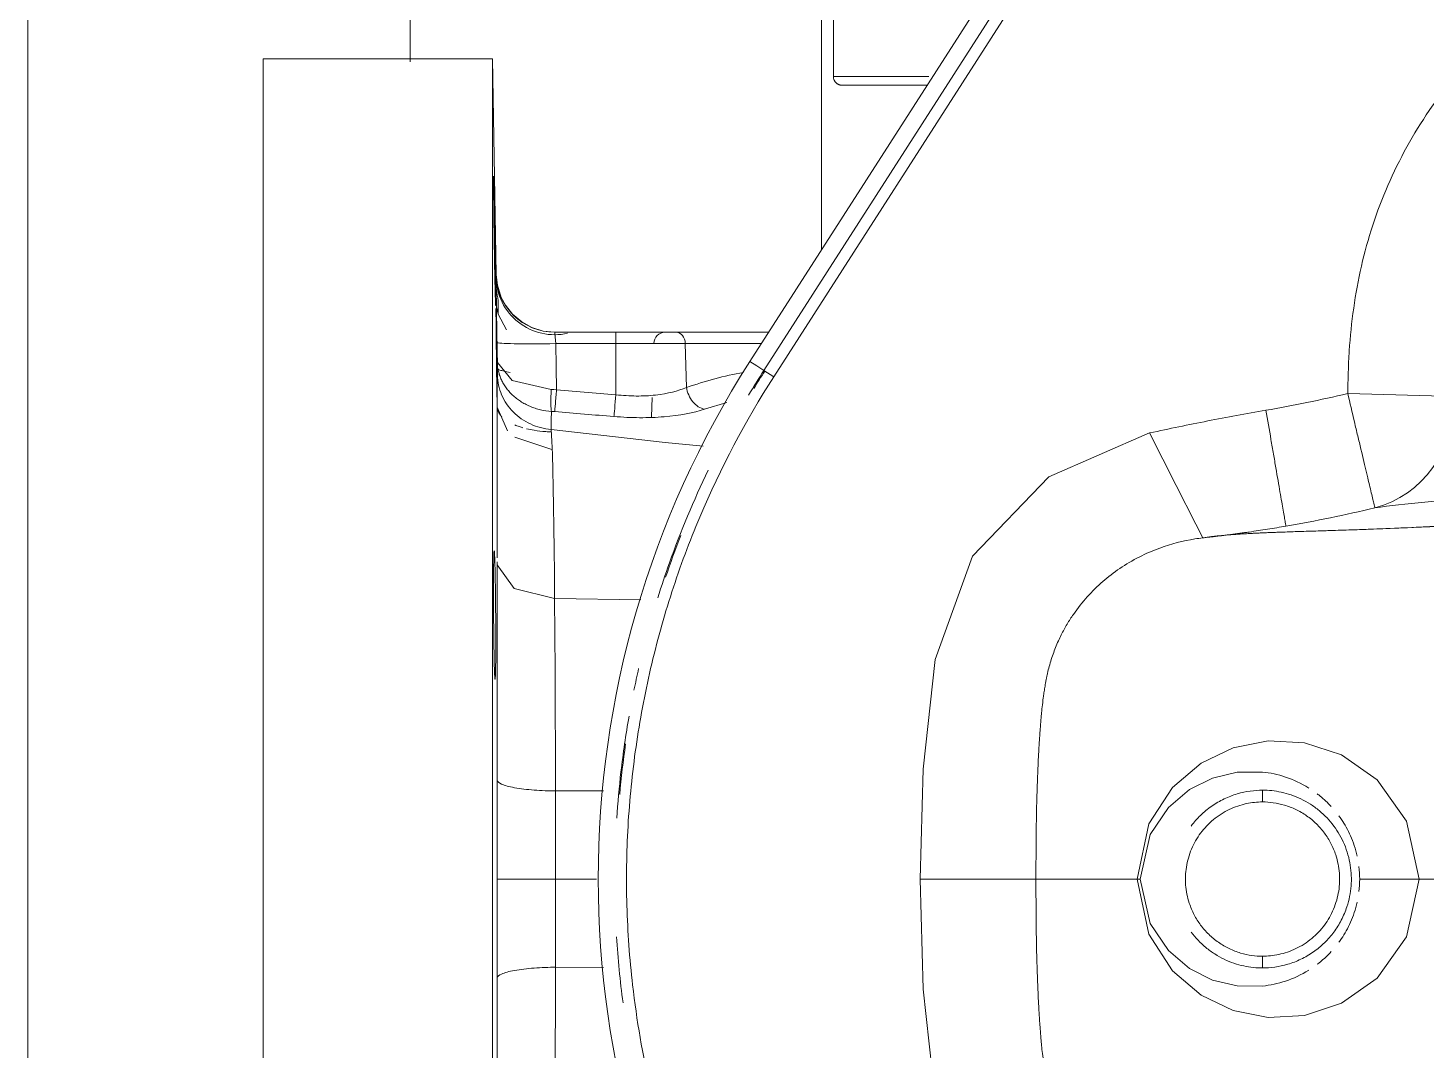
# Model space of a CAD drawing. Header units: metres. Extents: x 8 to 325, y -31 to 15.
# Drawn here: x 132.1653 to 132.4031, y -9.7673 to -9.5934 of the extents above; entities that cross this region are included whole.
import ezdxf

# ---------------------------------------------------------------- set-up
doc = ezdxf.new("R2010")
doc.units = ezdxf.units.M
doc.layers.add('G-IMPT', color=7, linetype='Continuous', lineweight=9, true_color=0x999999)
doc.layers.add('M-EKIP', color=7, linetype='Continuous', lineweight=9)

# ---------------------------------------------------------------- blocks, each defined once
blk = doc.blocks.new('D4010_10_Yangın Pompası - Wilo SCPFF 125_300_125_2_dwg-7064674-_1_13_4_13_ PERON KATI _FFL_')
at = {"layer": 'G-IMPT', "color": 8, "lineweight": 5, "true_color": 0x808080}
for p, q in [((0.5650669623112046, -0.9174300205014271), (0.5650669623112046, -0.2554300205014252)), ((0.4860663529989049, -0.3259300205014214), (0.4860663529989049, -0.4654300205014276)), ((0.525066962311204, -0.3259300205014267), (0.525066962311204, -0.4654300205014275)), ((0.4852526053183572, -0.4526672204015688), (0.4852541775158793, -0.4388669346035342)), ((0.4753245412069794, -0.4504297392348132), (0.4753448090753482, -0.4434464232963306)), ((0.4671677754163552, -0.4503997172439791), (0.4753245413650223, -0.450429739185568)), ((0.4753169464208, -0.4553978506512096), (0.4753245481349115, -0.4504298966883516)), ((0.4753151547216395, -0.460404236607657), (0.4753169464159516, -0.455397855799882)), ((0.4753199601934069, -0.46543002174023), (0.4753151547261877, -0.4604042520199895)), ((0.3763956028580734, -0.4654300204694612), (0.375877713106705, -0.4654300205021852)), ((0.4753151547312555, -0.4704557906309022), (0.4753199601937388, -0.4654300217283528)), ((0.4860663529989049, -0.4654300205014276), (0.4860663529989049, -0.604930020501432)), ((0.525066962311204, -0.4654300205014276), (0.525066962311204, -0.6049300205014267)), ((0.4753169464173718, -0.4754621860221714), (0.4753151547267072, -0.4704558060432303)), ((0.4753245481351526, -0.4804301443145201), (0.4753169464222611, -0.4754621912142806)), ((0.4852530714871269, -0.4824818661439955), (0.4852526053419136, -0.4781930398282794)), ((0.4753245413650226, -0.4804303018172805), (0.4671680051617706, -0.4804603233454359)), ((0.4753448090752852, -0.4874136176918784), (0.4753245412069794, -0.4804303017680348)), ((0.4852563072576406, -0.5063538213436546), (0.485255506755194, -0.5017634565745713)), ((0.4852585802369352, -0.519371466493406), (0.4852571381309094, -0.5108284391373954)), ((0.46081783815003, -0.5129246496059462), (0.4754870910443942, -0.513121415858168)), ((0.4755221502838461, -0.5174144245976003), (0.4754870755117729, -0.5131214599513593)), ((0.4755620683610772, -0.5214660652354914), (0.475522154939868, -0.5174149446109824)), ((0.4756095764258204, -0.525261858110835), (0.4755620742889508, -0.5214665985036707)), ((0.47566302735613, -0.5287885755675791), (0.4756095937450653, -0.5252631092841032)), ((0.4757235865678985, -0.5320305557167716), (0.4756630319616839, -0.528788848316848)), ((0.4757926873362811, -0.5349755694127172), (0.4757236126814322, -0.5320317958698044)), ((0.4822489060935769, -0.5405807812460173), (0.4759398762603055, -0.5384842183757744)), ((0.4852575208938623, -0.5456673808462867), (0.4852587800275648, -0.5393236836119673)), ((0.4760942296230607, -0.543555803181848), (0.4760691881190131, -0.5419136868654167)), ((0.4852575187530074, -0.5456674712624697), (0.4834759390163377, -0.5416860689165492)), ((0.4589980106652584, -0.5440665385915573), (0.4588912343758521, -0.5473248789674714)), ((0.4760154537839402, -0.5449629470969181), (0.4760942286859069, -0.5435558554877846)), ((0.4461976738606349, -0.5464559254664189), (0.4500168362471032, -0.5453237199693067)), ((0.3405856178039188, -0.5480116899986004), (0.3222629248254167, -0.5474920672043208)), ((0.4650669623111506, -0.5477901769022403), (0.4751540973797775, -0.5486491205566802)), ((0.4382051068276949, -0.5508601819622649), (0.377956076023825, -0.6447549380177269)), ((0.4382051068276952, -0.5508601819622647), (0.4398800235392848, -0.5519349183244411)), ((0.439880023539285, -0.5519349183244416), (0.379630992735415, -0.6458296743799039)), ((0.4422530990155991, -0.5534576391182194), (0.3820040682117291, -0.6473523951736816)), ((0.4389730610109344, -0.5584300205014074), (0.454821017989393, -0.5584300205014074)), ((0.4548210179891808, -0.5584300205014268), (0.4389730610107229, -0.5584300205014268)), ((0.4402463206766263, -0.5564998194948318), (0.4532539510992388, -0.5564998194948318)), ((0.4650669623112039, -0.5564998194948289), (0.4532539510993001, -0.5564998194948289)), ((0.4650669623112013, -0.5584300205014268), (0.4567148851531264, -0.5584300205014268)), ((0.4752844433359769, -0.5564998194948317), (0.4650669623112039, -0.5564998194948317)), ((0.4650669623112039, -0.5584300205014268), (0.4650669623112039, -0.5564998194948316)), ((0.4650669623114167, -0.5584300205014074), (0.4754421335814284, -0.5584300205014074)), ((0.4754421335812177, -0.5584300205014268), (0.4650669623112038, -0.5584300205014268)), ((0.4850638279494303, -0.5615036371740575), (0.4836733350168003, -0.5588614157079427)), ((0.4854261966794577, -0.5682554932409264), (0.4860663529991183, -0.6049300205014142)), ((0.4300669623112047, -0.5724490538821189), (0.4300669623112047, -0.6754300205014272)), ((0.4129052209398738, -0.600430020501427), (0.4265669623112054, -0.600430020501427)), ((0.4265669623112054, -0.600430020501427), (0.4129052209398735, -0.600430020501427)), ((0.4118397959275071, -0.601930020501427), (0.4280669623112054, -0.601930020501427)), ((0.4280669623114208, -0.617430020501407), (0.4280669623114208, -0.6019300205014062)), ((0.4860663529991183, -0.6049300205014099), (0.525066962311416, -0.6049300205014099)), ((0.5000669623112045, -0.9174300205014271), (0.5000669623112045, -0.6044202954093043))]:
    blk.add_line(p, q, dxfattribs=at)
at = {"layer": 'G-IMPT', "color": 8, "lineweight": 5, "true_color": 0x808080, "flags": 128}
for points in [[(0.3742746976621465, -0.3895642498553922), (0.3914376680804983, -0.397010569083311), (0.4043889953612919, -0.4105081554553194), (0.4107412136953857, -0.4281147193339184), (0.4127699889458406, -0.4467207881137866), (0.4133113205823795, -0.4654300205014268)], [(0.4753448095892481, -0.4434462752800213), (0.4753726567700652, -0.4366340798258935), (0.475407556709043, -0.4300460432130161), (0.4754465587132414, -0.4237316869354488), (0.4754872761774394, -0.4177385814182649)], [(0.3284013220163532, -0.4654300150564904), (0.330587227286687, -0.4555783406573171), (0.3355973959170312, -0.4485576347402674), (0.3416461104181211, -0.4443239236026408), (0.3479389421218954, -0.4422516342089436), (0.3541341409656704, -0.4419134267725762), (0.3600444009422943, -0.4430851453927344), (0.3655222414779372, -0.4456910548859601), (0.3704066902921802, -0.4498497463757415), (0.3744034597036714, -0.4560379588696368), (0.3763953759692046, -0.4654300175750973)], [(0.3758777131000742, -0.4654300205014318), (0.3741652180276914, -0.457857607398652), (0.3710757437544006, -0.4532542752524025), (0.3674865765067012, -0.4502090413761928), (0.3635689471049663, -0.4482538698155968), (0.3594054492946997, -0.4472586699588777), (0.3550669733918718, -0.4472290781745688)], [(0.4852423338562151, -0.4486138686738664), (0.4852426181052362, -0.4569854850847005), (0.4852426758282269, -0.4654300205044934)], [(0.3763953759694941, -0.4654300205003784), (0.3744034605024272, -0.4748220803111635), (0.3704066912546325, -0.4810102935470058), (0.3655222424515179, -0.4851689854897435), (0.3600444018589364, -0.4877748953050797), (0.354134141779263, -0.4889466141692843), (0.3479389427963421, -0.4886084069157866), (0.3416461109226206, -0.4865361176483199), (0.3355973962270069, -0.4823024065614404), (0.3305872273959927, -0.4752817005799165), (0.3284013216323824, -0.4654300205043965)], [(0.35506738244365, -0.4836310240826525), (0.3594057906384031, -0.4836013422454057), (0.3635692181030935, -0.4826060826346356), (0.3674867750467226, -0.4806508766698989), (0.3710758690895217, -0.4776056331892014), (0.3741652711483961, -0.4730023231495238), (0.3758777131000742, -0.4654300206913849)], [(0.4133113205823795, -0.4654300205014267), (0.4127699889458407, -0.4841392528890669), (0.4107412136953859, -0.5027453216689352), (0.4043889953612919, -0.5203518855475341), (0.3914376680804984, -0.5338494719195426), (0.3742746976621465, -0.5412957911474614)], [(0.4852426758282272, -0.4654300204983615), (0.4852426181052362, -0.4738745559181532), (0.4852423338562151, -0.482246172328987)], [(0.4754872757964195, -0.5131214071224517), (0.4754465587308617, -0.5071283536032059), (0.4754075567088648, -0.5008139977477433), (0.4753726567699004, -0.4942259611486089), (0.475344809589185, -0.4874137657081291)], [(0.4754870780487144, -0.513121383659061), (0.48233694610719, -0.5148493630271992), (0.4852388254478842, -0.5188725871050872)], [(0.3628579109995529, -0.5237711759400066), (0.3604951140071161, -0.5240424901140899), (0.3583506353181283, -0.5243174293268477), (0.3569666270852494, -0.5245120225653802)], [(0.3742746976621472, -0.5412957911474641), (0.369733145798752, -0.5323369647036996), (0.3664155000451217, -0.5257925110736288), (0.3652334234405949, -0.5234606641577585)], [(0.476069173670305, -0.5419138481427572), (0.4759650679289898, -0.5399291502257969), (0.475871137553729, -0.5376123851283957), (0.4757927183164219, -0.5349767270247263)], [(0.4502072305941452, -0.539044972377207), (0.4566718763827228, -0.5396591782568316), (0.4760691736627358, -0.5419138481473081)], [(0.4853526167187918, -0.5524393202415986), (0.4853046924407539, -0.5490535489495418), (0.4852575214002721, -0.5456674713259969)], [(0.4532539510992387, -0.5564998194948317), (0.4531517604372098, -0.5527672729880463), (0.4530495697751808, -0.5490347264812607)], [(0.4650669623112039, -0.547790176902249), (0.4650669623112039, -0.5521449981985403), (0.4650669623112039, -0.5564998194948318)], [(0.4760646019257888, -0.5486823809705458), (0.475609753942709, -0.548667257678966), (0.4751540973798762, -0.5486491205566928)], [(0.4751540973798292, -0.5486491205566936), (0.4752191277035108, -0.5525744723913834), (0.4752844433359769, -0.5564998194948317)], [(0.4852260369459602, -0.553263362876834), (0.4826904971472128, -0.5502377757783269), (0.476064601925789, -0.5486823809705458)], [(0.4422530990156138, -0.5534576391182279), (0.4410665612774496, -0.5526962787213344), (0.4398800235392853, -0.5519349183244409)], [(0.4852260370886705, -0.5532633628608231), (0.4852544536143382, -0.5549719325472935), (0.4852829202077522, -0.5566805003547077)], [(0.485389572321813, -0.555016618302565), (0.4853821402613261, -0.5545005596039998), (0.4853747285869113, -0.5539847932013232), (0.4853673371751451, -0.5534693117707326), (0.4853599671352787, -0.5529541943078261), (0.4853526167188198, -0.5524393202419775)], [(0.4754437557321979, -0.5584300335487435), (0.4774168855176867, -0.5586303401502222), (0.4793416198435455, -0.55922824485456), (0.4810861587877739, -0.5601880124849197), (0.4826354341712075, -0.5614984454214194), (0.4838563141157408, -0.5630537852903289), (0.4845614408330067, -0.5643597154979456), (0.4852248873906592, -0.5664285960310019), (0.4854262737426889, -0.5682554919119193)], [(0.4854722663391796, -0.5639618980569908), (0.4853587463856724, -0.5627246618212396), (0.4850669689102824, -0.561513480856393)], [(0.485426196679246, -0.5682554932409465), (0.4854310931530322, -0.5682559747610981), (0.4854457024003422, -0.5682573695811316)], [(0.4854406104690284, -0.5682568844883797), (0.4854298110834394, -0.5682558480888193), (0.4854261967203005, -0.5682554951229848)], [(0.4265669623114168, -0.6004300205014109), (0.4265433654579165, -0.6004300205014109), (0.4264726126473464, -0.6004300205014109), (0.4263548170691045, -0.6004300205014109), (0.4261901671709969, -0.6004300205014109), (0.4259789263577372, -0.6004300205014109), (0.4257214325695545, -0.6004300205014109), (0.4254180977415838, -0.6004300205014109), (0.4250694071448502, -0.6004300205014109), (0.4246759186099174, -0.6004300205014109), (0.4242382616345022, -0.6004300205014109), (0.4237571363764073, -0.6004300205014109), (0.423233312533404, -0.6004300205014109), (0.4226676281119083, -0.6004300205014109), (0.4220609880863131, -0.6004300205014109), (0.4214143629512516, -0.6004300205014109), (0.4207287871690036, -0.6004300205014109), (0.4200053575145674, -0.6004300205014109), (0.4192452313210769, -0.6004300205014109), (0.4184496246282723, -0.6004300205014109), (0.4176198102371596, -0.6004300205014109), (0.416757115673735, -0.6004300205014109), (0.415862921065279, -0.6004300205014109), (0.4149386569323994, -0.6004300205014109), (0.4139858019005556, -0.6004300205014109), (0.4130058803345269, -0.6004300205014109), (0.4120004598997832, -0.6004300205014109)], [(0.4124662034784835, -0.6004300205014109), (0.4134600871258117, -0.6004300205014109), (0.414427745270447, -0.6004300205014109), (0.4153676298657908, -0.6004300205014109), (0.4162782372969813, -0.6004300205014109), (0.4171581107863819, -0.6004300205014109), (0.4180058427240988, -0.6004300205014109), (0.4188200769198848, -0.6004300205014109), (0.4195995107727113, -0.6004300205014109), (0.4203428973546859, -0.6004300205014109), (0.4210490474058662, -0.6004300205014109), (0.4217168312367928, -0.6004300205014109), (0.4223451805358033, -0.6004300205014109), (0.4229330900780476, -0.6004300205014109), (0.4234796193336842, -0.6004300205014109), (0.4239838939724767, -0.6004300205014109), (0.4244451072625936, -0.6004300205014109), (0.4248625213611436, -0.6004300205014109), (0.4252354684946174, -0.6004300205014109), (0.4255633520271582, -0.6004300205014109), (0.4258456474150611, -0.6004300205014109), (0.4260819030459218, -0.6004300205014109), (0.4262717409611336, -0.6004300205014109), (0.4264148574605223, -0.6004300205014109), (0.4265110235882236, -0.6004300205014109), (0.4265600854989481, -0.6004300205014109), (0.4265669623114168, -0.6004300205014109)], [(0.4265669623114168, -0.6004300205014109), (0.4266269463126978, -0.6004312203414155), (0.4266868343523728, -0.6004348179419563), (0.426746530622352, -0.6004408075476293), (0.4268059396213388, -0.6004491795763467), (0.4268649663076102, -0.6004599206346448), (0.4269235162510591, -0.6004730135391332), (0.4269814957842636, -0.6004884373439434), (0.4270388121523425, -0.6005061673742844), (0.4270953736613344, -0.60052617526589), (0.4271510898248823, -0.6005484290104033), (0.427205871509018, -0.6005728930065791), (0.4272596310747317, -0.6005995281172389), (0.4273122825181822, -0.6006282917318946), (0.4273637416083028, -0.6006591378348916), (0.4274139260215105, -0.6006920170790434), (0.4274627554734602, -0.6007268768645818), (0.427510151847447, -0.6007636614232822), (0.4275560393193732, -0.6008023119077006), (0.4276003444790861, -0.6008427664852968), (0.4276429964477643, -0.600884960437386), (0.427683926991373, -0.6009288262626447), (0.4277230706297684, -0.6009742937851104), (0.4277603647414722, -0.6010212902664454), (0.4277957496638711, -0.601069740522301), (0.4278291687886305, -0.6011195670426078), (0.427860568652283, -0.6011706901155627), (0.4278898990217442, -0.6012230279551483), (0.4279171129746835, -0.6012764968319945), (0.4279421669745752, -0.6013310112072996), (0.4279650209403704, -0.6013864838696912), (0.4279856383105937, -0.6014428260747514), (0.428003986101853, -0.6014999476869637), (0.4280200349615925, -0.6015577573239292), (0.4280337592150672, -0.6016161625025707), (0.428045136906401, -0.6016750697870568), (0.4280541498337063, -0.6017343849383027), (0.4280607835782217, -0.6017940130647138), (0.4280650275273818, -0.6018538587740083), (0.4280668748917654, -0.6019138263258228), (0.4280669623114208, -0.6019300205014062)]]:
    blk.add_lwpolyline(points, dxfattribs=at)
at = {"layer": 'G-IMPT', "color": 8, "lineweight": 5, "true_color": 0x808080}
for centre, radius, start, end in [((0.3050669623112044, -0.4654300205014266), 0.1629996863251806, 327.3131085556464, 32.68689144435371), ((0.3050669623112034, -0.4654300205014268), 0.1600000000000004, 351.7425928951835, 354.8356398739506), ((0.3050669623112034, -0.4654300205014268), 0.1600000000000005, 338.5749146895832, 341.2905134716886), ((0.3050669623112034, -0.4654300205014268), 0.1600000000000006, 327.3131085556464, 328.5782605121947)]:
    blk.add_arc(centre, radius, start, end, dxfattribs=at)
for centre, major_axis, ratio, start_param, end_param in [((0.3405856178039195, -0.5480116899986), (-0.00271188510122937, 0.01981528902634865), 0.9144922943671795, 0.106365737589402, 1.420264683451963), ((0.4752844433359773, -0.5568488144618567), (0.009998610374812276, 0.0001667050469801966), 0.0348946528861478, 0.004616947687473277, 1.570214534538382), ((0.454821017989181, -0.5564300205014268), (0, 0.002000000000000002), 0.784011043315435, 1.605702911834878, 3.14159265358993), ((0.4567148851531257, -0.5564300205014269), (0, 0.00199999999999991), 0.9384141982677905, 3.141592653589847, 4.677482395344864), ((0.4754556108459508, -0.5679599585325679), (-0.009998489732382107, 0.0001737903088583895), 0.9950226900469699, 3.176253241710009, 4.949894528833638), ((0.4754421335812183, -0.5684300205014264), (0, 0.009999999999999684), 0.9999975864253401, 4.729703446906274, 6.283185307179632), ((0.4754472255120141, -0.5684300205014265), (0, 0.009999999999999789), 0.999996747483254, 4.729654930378026, 6.283185291743878)]:
    blk.add_ellipse(centre, major_axis=major_axis, ratio=ratio, start_param=start_param, end_param=end_param, dxfattribs=at)
for points, knots in [([(0.4382051068276949, -0.3799998590405884), (0.444634961792004, -0.3900204295840572), (0.4527155815010548, -0.4064336141151549), (0.459479665322057, -0.4295495120835072), (0.4622995727374266, -0.4458868841615698), (0.4633875078530853, -0.4609371124685352), (0.4631915734194117, -0.474425053179535), (0.461825197509023, -0.4879741644329681), (0.4593330173261803, -0.5012739049785556), (0.4557239248877942, -0.5143077249236282), (0.4493728696977498, -0.5313199423661448), (0.4430274980509272, -0.5433447540546638), (0.4382051068276949, -0.5508601819622649)], [0, 0, 0, 0, 0.2, 0.3, 0.4, 0.475, 0.55, 0.625, 0.7, 0.7749999999999999, 0.85, 1, 1, 1, 1]), ([(0.3665781674119726, -0.4075864440454066), (0.3685978716156542, -0.4079111438916005), (0.3730328411840624, -0.4090526959311762), (0.378310964909604, -0.411707721124679), (0.3824397441077222, -0.4148750645470001), (0.3852331922049511, -0.4176900764735445), (0.3871330190656742, -0.4201689876169636), (0.3884886375922874, -0.4223351282338277), (0.3894326586600008, -0.4240944239194243), (0.3903532021589101, -0.4261580942208207), (0.391026113610685, -0.4280843577284413), (0.3914579965996722, -0.4296298275968145), (0.3916808693465361, -0.4305760938980526), (0.3918304617895699, -0.431306172918246), (0.3919285765263086, -0.4318362942846251), (0.3920148632288728, -0.4323453843021732), (0.3921204233729129, -0.432983286434961), (0.3922374838432101, -0.4337319413729646), (0.3923989010465965, -0.4348660309088387), (0.3925566841073579, -0.4361480674963682), (0.3926706390051128, -0.4372652886154704), (0.3927403793602225, -0.4380574226248437), (0.3927856641500329, -0.438620992371322), (0.3928216686142483, -0.4390768374448609), (0.3928542360476248, -0.4394979352226263), (0.3928793811526254, -0.4398322246697159), (0.3929065241537371, -0.4402009463082255), (0.3929408484521756, -0.4406835760623247), (0.3929775564407463, -0.4412156261044458), (0.3930182104709344, -0.4418300604726574), (0.3930687432408591, -0.4426280829968618), (0.3931357368934635, -0.4437554328553878), (0.3932306149106344, -0.445543149539344), (0.3933446899378591, -0.4481028950729878), (0.393457539140779, -0.451473030096663), (0.3935299578850462, -0.4547671126157548), (0.3935708614911458, -0.4577332531968559), (0.3935921532355563, -0.4601174094961693), (0.3936020898936853, -0.4622510486534244), (0.3936052887190095, -0.4638049209713356), (0.3936061654483052, -0.464736304803335), (0.3936063045613544, -0.4651676186644604), (0.3936063094613968, -0.4654300189931791)], [0.02013869294975911, 0.02013869294975911, 0.02013869294975911, 0.02013869294975911, 0.1111111111111111, 0.2222222222222222, 0.2777777777777778, 0.3333333333333333, 0.3888888888888888, 0.4166666666666666, 0.4444444444444444, 0.4722222222222222, 0.5, 0.5138888888888888, 0.5277777777777778, 0.5347222222222223, 0.5416666666666667, 0.5486111111111112, 0.5555555555555556, 0.5694444444444444, 0.5833333333333334, 0.6111111111111112, 0.6388888888888888, 0.6527777777777777, 0.6666666666666666, 0.6805555555555556, 0.6944444444444444, 0.7222222222222222, 0.75, 0.7638888888888888, 0.7777777777777778, 0.7916666666666667, 0.8055555555555556, 0.8333333333333333, 0.861111111111111, 0.8888888888888888, 0.9166666666666666, 0.9444444444444444, 0.9583333333333333, 0.9722222222222222, 0.9861111111111112, 0.9930555555555556, 0.9965277777777778, 1, 1, 1, 1]), ([(0.355066962311204, -0.4805448779644589), (0.3540526492109928, -0.4805448779644589), (0.3519002993309029, -0.4803417025023991), (0.3490727243272498, -0.4794008632084596), (0.3469177693066323, -0.478208516575535), (0.3448995648641225, -0.4767297068973684), (0.3428180740601198, -0.4745226245511573), (0.3413296732652162, -0.4719408315891242), (0.3404971524808046, -0.4695534980811779), (0.3399766888468234, -0.4671776630262763), (0.3398563323392104, -0.4642795268759988), (0.3404937795668694, -0.4610793122344895), (0.341614914727226, -0.4583905081406406), (0.3428840896891937, -0.4563792391000278), (0.3444688788876379, -0.4545666869084123), (0.3463788030107943, -0.4529756473659527), (0.3485274294372842, -0.4517277062794548), (0.3515161170726299, -0.4505933670146659), (0.3537145448442556, -0.4503151630383945), (0.355066962311204, -0.4503151630383944)], [-1, -1, -1, -1, -0.925, -0.85, -0.8125, -0.7749999999999999, -0.7, -0.625, -0.5875, -0.55, -0.475, -0.4, -0.35, -0.3, -0.25, -0.2, -0.15, -0.1, 0, 0, 0, 0]), ([(0.3433829519449195, -0.4530922969547683), (0.343993352141868, -0.4524323082969138), (0.3447923171606745, -0.4516895443027742), (0.3455965804643772, -0.4510547399717998), (0.3457633056845112, -0.4509276926190445)], [0.4, 0.4, 0.4, 0.4, 0.5, 0.5260898940254053, 0.5260898940254053, 0.5260898940254053, 0.5260898940254053]), ([(0.3671963417441671, -0.4564111641952385), (0.3664822567527518, -0.4554534452651325), (0.3652332602738502, -0.4541293584405386), (0.3632151107982306, -0.4526508664444335), (0.3610603051142159, -0.4514588189106528), (0.358233102307819, -0.4505182682891185), (0.3560811074939613, -0.4503151630383944), (0.3550669623112039, -0.4503151630383944)], [0.7, 0.7, 0.7, 0.7, 0.7749999999999999, 0.8125, 0.85, 0.925, 1, 1, 1, 1]), ([(0.355066962311204, -0.4503151630383944), (0.355066962311204, -0.4503226431873678), (0.3550669623112041, -0.4503604324817866), (0.3550669623112042, -0.4505332248904489), (0.355066962311204, -0.4509088238997997), (0.355066962311204, -0.4514456366830786), (0.3550669623112041, -0.4519392106099792), (0.3550669623112039, -0.4521889047413616), (0.355066962311204, -0.452311432635238)], [0, 0, 0, 0, 0.125, 0.25, 0.5, 0.75, 0.875, 1, 1, 1, 1]), ([(0.355066962311204, -0.4785486083676153), (0.3538933574462237, -0.4785486083676153), (0.3519856013624296, -0.478307233927398), (0.3493919442587153, -0.4773229964758801), (0.3475272127235337, -0.4762401450582746), (0.3458695327324972, -0.4748594980784248), (0.3444939101336396, -0.4732864916271643), (0.3433921293865255, -0.4715408938072769), (0.3424187751952402, -0.4692070998490078), (0.3418652021519549, -0.4664289157483015), (0.3419697331029449, -0.4639127042466586), (0.3424216847592702, -0.4618502282065083), (0.3431444941664254, -0.4597780235360396), (0.3444366322814169, -0.4575372249811589), (0.3462433612006403, -0.4556218745394519), (0.3479949669493392, -0.4543386519084878), (0.3498651802655712, -0.4533040420651052), (0.3523189849754045, -0.4524877130986311), (0.3541867586624687, -0.452311432635238), (0.355066962311204, -0.452311432635238)], [0, 0, 0, 0, 0.1, 0.15, 0.2, 0.25, 0.3, 0.35, 0.4, 0.475, 0.55, 0.5875, 0.625, 0.7, 0.7749999999999999, 0.8125, 0.85, 0.925, 1, 1, 1, 1]), ([(0.355066962311204, -0.452311432635238), (0.3562405671761842, -0.452311432635238), (0.3581483232599784, -0.4525528070754553), (0.3607419803636925, -0.4535370445269734), (0.3626067118988743, -0.4546198959445788), (0.3642643918899109, -0.4560005429244287), (0.3656400144887683, -0.4575735493756888), (0.3667417952358829, -0.4593191471955766), (0.3677151494271678, -0.4616529411538458), (0.3682687224704531, -0.4644311252545516), (0.3681641915194631, -0.4669473367561945), (0.3677122398631376, -0.4690098127963453), (0.3669894304559825, -0.4710820174668139), (0.3656972923409905, -0.4733228160216939), (0.363890563421768, -0.4752381664634017), (0.3621389576730687, -0.4765213890943657), (0.3602687443568367, -0.477555998937748), (0.3578149396470031, -0.4783723279042216), (0.3559471659599391, -0.4785486083676155), (0.355066962311204, -0.4785486083676153)], [0, 0, 0, 0, 0.1, 0.15, 0.2, 0.25, 0.3, 0.35, 0.4, 0.475, 0.55, 0.5875, 0.625, 0.7, 0.7749999999999999, 0.8125, 0.85, 0.925, 1, 1, 1, 1]), ([(0.3389723178295493, -0.4615145700572947), (0.3392458325686294, -0.4602788014532201), (0.3400296469862671, -0.457984036472426), (0.3412132404357817, -0.4558939601428028), (0.3419252962067668, -0.4548808263932209), (0.3420759387044727, -0.4546756598344344)], [0.1, 0.1, 0.1, 0.1, 0.2, 0.3, 0.3263664579795093, 0.3263664579795093, 0.3263664579795093, 0.3263664579795093]), ([(0.3936063094613967, -0.4654300220096744), (0.3936063045873906, -0.4656920401635428), (0.3936061659116636, -0.4661227502702285), (0.3936052917805658, -0.4670528647537341), (0.3936021022435449, -0.4686047833068973), (0.3935921929888287, -0.4707361989256142), (0.3935709509144957, -0.4731186331260874), (0.3935301235470068, -0.4760836572191807), (0.3934577678073464, -0.4793789065873788), (0.3933448837620533, -0.4827528337058768), (0.3932302848984444, -0.4853247060418455), (0.3931342498642094, -0.4871318652612078), (0.3930661608775486, -0.4882743647555117), (0.3930149225639539, -0.4890806779082427), (0.3929739053065766, -0.489698319566717), (0.3929370610182616, -0.4902304466676412), (0.3929027907351311, -0.4907105608954872), (0.3928761039208963, -0.4910717821796464), (0.3928516476637548, -0.4913959254593979), (0.392819677460313, -0.4918085791174613), (0.3927840338775048, -0.4922594254622953), (0.3927393114149089, -0.4928153871162408), (0.3926709221185058, -0.4935909625038652), (0.3925597429033095, -0.4946837162814631), (0.3924047804257251, -0.4959498961275038), (0.3922439751005512, -0.497085186662716), (0.3921261248829619, -0.4978419663748331), (0.3920186177427281, -0.498492102020512), (0.3919303697677258, -0.4990133386467552), (0.3918295620543707, -0.4995580184121471), (0.3916749885406833, -0.5003100664454412), (0.3914431305767082, -0.501287611744393), (0.39099118538776, -0.5028867905611287), (0.3902823619326263, -0.5048814279999598), (0.3893175737222, -0.5069984887056072), (0.3883273666142369, -0.5088012796796778), (0.3868995191809982, -0.5110254161558835), (0.3849166138539773, -0.5135213791053376), (0.382281902648432, -0.5161021613184418), (0.3794146238588932, -0.5183068416320971), (0.3760810703391874, -0.5202771842913481), (0.3717943228208028, -0.5221298799520405), (0.3685898988942461, -0.5229513575483967), (0.3665770202791528, -0.5232741026345716)], [0, 0, 0, 0, 0.003472222222222222, 0.006944444444444444, 0.01388888888888889, 0.02777777777777778, 0.04166666666666666, 0.05555555555555555, 0.08333333333333333, 0.1111111111111111, 0.1388888888888889, 0.1666666666666667, 0.1944444444444444, 0.2083333333333333, 0.2222222222222222, 0.2361111111111111, 0.25, 0.2777777777777778, 0.3055555555555556, 0.3194444444444444, 0.3333333333333333, 0.3472222222222222, 0.361111111111111, 0.3888888888888888, 0.4166666666666666, 0.4305555555555555, 0.4444444444444444, 0.4513888888888888, 0.4583333333333333, 0.4652777777777778, 0.4722222222222222, 0.4861111111111111, 0.5, 0.5277777777777778, 0.5555555555555556, 0.5833333333333334, 0.6111111111111112, 0.6666666666666666, 0.7222222222222221, 0.7777777777777777, 0.8333333333333333, 0.8888888888888888, 0.9798237630658351, 0.9798237630658351, 0.9798237630658351, 0.9798237630658351]), ([(0.4803879567917057, -0.4654289013220731), (0.4797985000645271, -0.4654289213391187), (0.4781082402743294, -0.4654290631481814), (0.4763597033912879, -0.4654294780643026), (0.4753161270487763, -0.4654298304548753)], [-0.3731547926353925, -0.3731547926353925, -0.3731547926353925, -0.3731547926353925, -0.25, -0.03682390849154227, -0.03682390849154227, -0.03682390849154227, -0.03682390849154227]), ([(0.4753199602533147, -0.4654300217307074), (0.4764648606866912, -0.4654300132716137), (0.4787515709060606, -0.4654300245466137), (0.482023950288956, -0.4654300175050442), (0.4845439347989925, -0.4654300171577774), (0.4852175395739305, -0.4654300324373117), (0.4852426706567225, -0.4654300205044934)], [0, 0, 0, 0, 0.2222222222222222, 0.4444444444444444, 0.7222222222222222, 1, 1, 1, 1]), ([(0.3420760439964853, -0.4761845334412884), (0.3419254038422339, -0.4759793741640935), (0.3412133341749584, -0.4749662425368628), (0.3400297103093025, -0.4728761611787209), (0.339245863345815, -0.4705813570149084), (0.3389723366805216, -0.4693455624647985)], [0.6736346778799813, 0.6736346778799813, 0.6736346778799813, 0.6736346778799813, 0.7, 0.8, 0.9, 0.9, 0.9, 0.9]), ([(0.355066962311204, -0.4805448779644589), (0.3564191558882137, -0.4805448779644589), (0.3586172172630286, -0.4802667733165867), (0.3616055539521975, -0.4791327633956095), (0.3637540436866558, -0.4778851333154746), (0.3656639746212508, -0.4762943918027409), (0.3667206096654462, -0.4750861434484844), (0.3671963417441673, -0.474448876807615)], [0, 0, 0, 0, 0.1, 0.15, 0.2, 0.25, 0.3, 0.3, 0.3, 0.3]), ([(0.3457635808629935, -0.4799325694664653), (0.3455968319274611, -0.4798055088721957), (0.3447925307715804, -0.4791706957809698), (0.3439935278917449, -0.478427916508491), (0.3433831122126207, -0.4777679275792469)], [0.4739069812316608, 0.4739069812316608, 0.4739069812316608, 0.4739069812316608, 0.5, 0.6, 0.6, 0.6, 0.6]), ([(0.4649086367268269, -0.4757591457532696), (0.46473610556619, -0.4783997003299661), (0.4642114490457485, -0.4842158838415228), (0.4633743863969997, -0.4899901977574798), (0.4628245090438103, -0.4931270556688437)], [-0.44339296539013, -0.44339296539013, -0.44339296539013, -0.44339296539013, -0.4, -0.3477504416248008, -0.3477504416248008, -0.3477504416248008, -0.3477504416248008]), ([(0.355066962311204, -0.4785486083676153), (0.355066962311204, -0.4786711362614918), (0.3550669623112041, -0.4789208303928742), (0.3550669623112042, -0.4794144043197744), (0.355066962311204, -0.4799512171030524), (0.355066962311204, -0.4803268161124045), (0.3550669623112041, -0.4804996085210667), (0.3550669623112039, -0.4805373978154855), (0.355066962311204, -0.4805448779644589)], [0, 0, 0, 0, 0.125, 0.25, 0.5, 0.75, 0.875, 1, 1, 1, 1]), ([(0.4855063458167134, -0.5103953373695267), (0.4855015945904398, -0.509723052087089), (0.4854942208895214, -0.508423964730918), (0.4854894364240284, -0.5066265267388033), (0.4854912585514258, -0.5048693062291523), (0.485499043503978, -0.503283103720158), (0.4855133315717657, -0.5019360293931444), (0.4855327839661285, -0.5008153978037585), (0.4855530765023264, -0.5001513498580776), (0.4855715590835786, -0.4997587660889922), (0.4855928738605875, -0.499441254904736), (0.4856247949747157, -0.499331020971498), (0.4856589532596614, -0.4996169566427931), (0.4856872300290667, -0.5001287585072438), (0.4857082082650213, -0.5006282066254014), (0.485728189705016, -0.5012225750344016), (0.4857481676576021, -0.5019554236991021), (0.4857673255757038, -0.5027882940408783), (0.4857907322072512, -0.5039749803578297), (0.4858287474100497, -0.5064357015074528), (0.4858506984481596, -0.5087410295332397), (0.4858612036709796, -0.5103956883060254)], [0, 0, 0, 0, 0.05555555555555555, 0.1111111111111111, 0.1666666666666667, 0.2222222222222222, 0.2777777777777778, 0.3333333333333333, 0.3888888888888888, 0.4166666666666666, 0.4444444444444444, 0.5138888888888888, 0.5833333333333333, 0.6180555555555555, 0.6527777777777777, 0.6875, 0.7222222222222222, 0.7569444444444444, 0.7916666666666667, 0.8611111111111112, 1, 1, 1, 1]), ([(0.4857322309733099, -0.5212280391819273), (0.4857269606114774, -0.5211722098475716), (0.4857083155032547, -0.5209270509564415), (0.4856811651246, -0.5203706173446828), (0.4856538543008869, -0.519561963090877), (0.4856328687353294, -0.5188322556905836), (0.4856123874097456, -0.5180052958651581), (0.485593388630023, -0.5171102084843464), (0.4855748202650767, -0.5161085661467166), (0.4855399344388423, -0.5139672615004334), (0.4855189672146133, -0.512061465889403), (0.4855063458167134, -0.5103953373695267)], [0.5555555555555556, 0.5555555555555556, 0.5555555555555556, 0.5555555555555556, 0.5833333333333333, 0.6527777777777777, 0.6875, 0.7222222222222222, 0.7569444444444444, 0.7916666666666667, 0.826388888888889, 0.8611111111111112, 1, 1, 1, 1]), ([(0.4579335812323031, -0.5132760555464004), (0.4573110548102691, -0.5152663603452909), (0.4548456091795319, -0.5226356438172873), (0.4518307211192993, -0.5298362589427358), (0.4493616317100282, -0.5349605297544298)], [-0.2342192631322155, -0.2342192631322155, -0.2342192631322155, -0.2342192631322155, -0.2, -0.106796905416486, -0.106796905416486, -0.106796905416486, -0.106796905416486]), ([(0.4852386407099866, -0.5200796140643873), (0.4852381127958036, -0.5233458245973021), (0.4852369813283139, -0.5281449769683708), (0.4852350218114603, -0.5340488651356666), (0.4852327490420824, -0.539825534899881), (0.485229885574375, -0.5459060426325324), (0.4852275583170392, -0.5496075745835026), (0.4852263760484578, -0.5511466530702122)], [-0.9727563289332711, -0.9727563289332711, -0.9727563289332711, -0.9727563289332711, -0.75, -0.625, -0.5, -0.25, 0, 0, 0, 0]), ([(0.3282967779498637, -0.5252840927363319), (0.3279090627021399, -0.5253019742162388), (0.3272481290549759, -0.525332975274717), (0.3269535941068233, -0.5253469653185018), (0.3266212270924934, -0.5253628574025293), (0.3262859868044203, -0.5253789464525966), (0.3256475553072402, -0.5254098655053168), (0.3252210722273378, -0.5254305733363663), (0.325002482058163, -0.5254412041421204)], [0, 0, 0, 0, 0.2, 0.4, 0.5, 0.6, 0.8, 1, 1, 1, 1]), ([(0.3250032172694521, -0.5254435623213843), (0.3292618404233376, -0.5252332522467138), (0.3340406680438304, -0.5250283046883829), (0.3383941901579289, -0.5248735155426639), (0.3391259386934398, -0.5248482583455686)], [0, 0, 0, 0, 0.2, 0.2413224078544824, 0.2413224078544824, 0.2413224078544824, 0.2413224078544824]), ([(0.3652215257668311, -0.523463058773943), (0.3639638549905061, -0.5236601130443844), (0.3617957654984572, -0.5239050347947483), (0.3582853009267445, -0.5241503172053759), (0.3555802109562381, -0.5242895908021328), (0.3528676165429956, -0.5243996776646406), (0.3502838084244445, -0.5244904800693267), (0.3473234172430578, -0.5245851682706675), (0.3439651492442832, -0.5246890955994105), (0.3404344681504842, -0.5248024479691238), (0.3353706416426804, -0.5249795624284216), (0.3312168697743706, -0.5251494177104625), (0.3282967779498636, -0.5252840927363319)], [0, 0, 0, 0, 0.2, 0.3, 0.4, 0.475, 0.55, 0.625, 0.7, 0.7749999999999999, 0.85, 1, 1, 1, 1]), ([(0.3652215258477435, -0.5234630585196604), (0.3650897963296293, -0.5234773185245203), (0.3648264629689608, -0.5235059474540225), (0.364300394285096, -0.5235641513871918), (0.363643824565466, -0.523638569113708), (0.3628558599028461, -0.5237306657200652), (0.3620686873229584, -0.5238256208871815), (0.3612806090766462, -0.5239237335871784), (0.3604931403247876, -0.524024649204516), (0.3597069739125562, -0.5241282321978432), (0.3589213837931686, -0.5242345134470475), (0.358137028199846, -0.524343481579), (0.3570917447805517, -0.5244926447145916), (0.3557838458047967, -0.5246864327392138), (0.3542159039102354, -0.5249299956713709), (0.3526483457038516, -0.5251842680728505), (0.351609817037449, -0.5253598033288065), (0.3510904222583519, -0.525449266038482)], [0, 0, 0, 0, 0.02777777777777778, 0.05555555555555555, 0.1111111111111111, 0.1666666666666667, 0.2222222222222222, 0.2777777777777778, 0.3333333333333333, 0.3888888888888888, 0.4444444444444444, 0.5, 0.5555555555555556, 0.6666666666666666, 0.7777777777777778, 0.8888888888888888, 1, 1, 1, 1]), ([(0.354488982750415, -0.5451574990950647), (0.3542085634011402, -0.5435313488758795), (0.3537713023562945, -0.5409956745518486), (0.353204119680324, -0.537706585424323), (0.3526575109785716, -0.5345368046568326), (0.3520700699978283, -0.5311302377345964), (0.3516175397809862, -0.5285060175685908), (0.3513435447342877, -0.5269171218436826), (0.35115082392203, -0.525799534944259), (0.3510930579156691, -0.525464550200346), (0.3510904222583518, -0.5254492660384821)], [0, 0, 0, 0, 0.1666666666666667, 0.25, 0.3333333333333333, 0.5, 0.6666666666666666, 0.75, 0.8333333333333333, 1, 1, 1, 1]), ([(0.3519749508937979, -0.5244309472066734), (0.3522748730113043, -0.5244200096250776), (0.3531833163090264, -0.5243860724885188), (0.3540554689262996, -0.5243506752102243), (0.3546246321692265, -0.5243261031520027)], [0.5258731345631639, 0.5258731345631639, 0.5258731345631639, 0.5258731345631639, 0.55, 0.6000000000000001, 0.6000000000000001, 0.6000000000000001, 0.6000000000000001]), ([(0.3553599174900951, -0.5242934748812512), (0.3553945953574557, -0.5242918924527592), (0.3562552038301282, -0.5242524604975716), (0.3578440547140426, -0.5241717751296135), (0.3599599090025815, -0.5240356115171002), (0.3625806453505832, -0.5238176983144739), (0.3642452020768575, -0.5236168290105647), (0.3652217157190478, -0.5234629063445517)], [0.6218585854735639, 0.6218585854735639, 0.6218585854735639, 0.6218585854735639, 0.625, 0.7, 0.7749999999999999, 0.85, 1, 1, 1, 1]), ([(0.3359652452986961, -0.5285716768543728), (0.3359813206933261, -0.5286393133669172), (0.3360764606349791, -0.529039610467244), (0.336353103611881, -0.5302035735678726), (0.3367343755828681, -0.5318077585376197), (0.3373519683377384, -0.5344062527626809), (0.3381422558313458, -0.5377313524697029), (0.3388724308755374, -0.5408035317021418), (0.3396288787299145, -0.5439862526224541), (0.3402113782655373, -0.5464370936782807), (0.3405856178039188, -0.5480116899985998)], [0, 0, 0, 0, 0.1666666666666667, 0.25, 0.3333333333333333, 0.5, 0.6666666666666666, 0.75, 0.8333333333333333, 1, 1, 1, 1]), ([(0.4760598539248372, -0.5414884998419903), (0.4763690745228356, -0.5414977959898286), (0.4773462534978878, -0.5415455649003624), (0.4787980375767147, -0.5417054659957969), (0.4798460318958999, -0.5419199511601374), (0.4802699093535889, -0.5420250069397814)], [0.06699511218064402, 0.06699511218064402, 0.06699511218064402, 0.06699511218064402, 0.125, 0.25, 0.3423143538803066, 0.3423143538803066, 0.3423143538803066, 0.3423143538803066]), ([(0.4808624073981526, -0.5421848869388007), (0.4810853407132096, -0.542250122061271), (0.4815661551300698, -0.5424037742744332), (0.4820191881315258, -0.5425725089421021), (0.4822569029162713, -0.5426699549100201)], [0.3864131757324945, 0.3864131757324945, 0.3864131757324945, 0.3864131757324945, 0.4375, 0.5, 0.5, 0.5, 0.5]), ([(0.4500168362472119, -0.5453237199651807), (0.451841383203963, -0.5447490745968954), (0.4553507220353349, -0.5440449875919676), (0.4610049988488278, -0.5438422556002925), (0.4639133499358887, -0.5439777747158081), (0.4653857868013189, -0.5440967109990306)], [-1, -1, -1, -1, -0.5, -0.25, 0, 0, 0, 0]), ([(0.4844559627324692, -0.5440499152041572), (0.484586005498981, -0.5441771205348161), (0.4848173006537789, -0.5444355671203795), (0.4851478069167696, -0.544970039701748), (0.4852481189251448, -0.5453861930730585), (0.4852575181446804, -0.5456674713749399)], [0.75, 0.75, 0.75, 0.75, 0.8125, 0.875, 1, 1, 1, 1]), ([(0.4760154537948937, -0.5449629469624194), (0.4766418528341529, -0.5450021021979746), (0.4775908235669727, -0.5451425805366412), (0.4788108499395328, -0.5454856319193033), (0.4796931195003046, -0.5458204403540482), (0.4805214721690932, -0.5462203973757496), (0.4812881510128479, -0.5466714163077604), (0.4819969792001291, -0.5471735971081093), (0.4825415455943854, -0.5476404187796095), (0.4829434339698576, -0.5480392067140315), (0.4833176455227012, -0.5484450579021822), (0.4837395978175892, -0.5489702265820119), (0.4841768016431237, -0.5496297565668523), (0.4845471481467821, -0.5503280393359155), (0.4848405983065184, -0.5510578746798512), (0.4851232838818793, -0.5520428027230299), (0.4852159792178624, -0.5527841468076997), (0.4852260371286851, -0.553263362891649)], [0, 0, 0, 0, 0.125, 0.1875, 0.25, 0.3125, 0.375, 0.4375, 0.5, 0.53125, 0.5625, 0.625, 0.6875, 0.75, 0.8125, 0.875, 1, 1, 1, 1]), ([(0.3405856178039188, -0.5480116899986001), (0.340551280090616, -0.5492224688374155), (0.3405025845571894, -0.5510389242628104), (0.3404266147468096, -0.5534611587501518), (0.3402271706615632, -0.5570903400153456), (0.3396518373891277, -0.5625429446062432), (0.3383381050138344, -0.569699355384737), (0.3364416517296474, -0.5766688938332306), (0.333857359325792, -0.5834240627421861), (0.3295240148773921, -0.5922142118397962), (0.3227226056274255, -0.6022223720619745), (0.3123782736815736, -0.6127397571571404), (0.3006566117410383, -0.6211467699310718), (0.2874923861603647, -0.62768706916929), (0.2783209252597432, -0.630629388747588), (0.2736361907391011, -0.6317959597281583)], [-1, -1, -1, -1, -0.96875, -0.953125, -0.9375, -0.875, -0.8125, -0.75, -0.6875, -0.625, -0.5, -0.375, -0.25, -0.125, 0, 0, 0, 0]), ([(0.4530495697751818, -0.5490347264812606), (0.4544449623404714, -0.5484482469530795), (0.4571422023715844, -0.547731887675163), (0.4615795635338612, -0.5475247082662629), (0.4638904285166563, -0.5476656196608672), (0.4650669623112039, -0.5477901769022488)], [0, 0, 0, 0, 0.5, 0.75, 1, 1, 1, 1]), ([(0.4853526167914933, -0.5524393202404788), (0.4853422573365144, -0.5522997553947161), (0.4850883481566232, -0.5520760943639428), (0.4841264599711912, -0.5517903408091034), (0.4834298893889546, -0.5516600440311533), (0.4830426188331982, -0.5516009601127687)], [0, 0, 0, 0, 0.125, 0.1875, 0.25, 0.25, 0.25, 0.25]), ([(0.4854639944888209, -0.5624842504536665), (0.4854632969458108, -0.5623660483287717), (0.4854619213851701, -0.5621342101686752), (0.4854592818976861, -0.5616932666197085), (0.4854562597796252, -0.5612362396409624), (0.485452013563551, -0.5607120026070238), (0.4854484305275061, -0.5603048204933812), (0.4854452884723341, -0.5599532827178292), (0.4854428057093062, -0.5596675095322007), (0.485440945659975, -0.5594498615168069), (0.4854392804862402, -0.5592346567572418), (0.4854373734690122, -0.5589530974768091), (0.4854356032051452, -0.5586694915928522), (0.4854334840678547, -0.5583702216181764), (0.4854315928334529, -0.5581345207786278), (0.4854296574433972, -0.5579259075875074), (0.4854276116156995, -0.5577283725057767), (0.4854255062387441, -0.5575439172935541), (0.4854226471010566, -0.5573056688676399), (0.4854192297416086, -0.557034336704445), (0.4854151563960188, -0.5567267487460528), (0.4854092669114971, -0.5563013635208284), (0.4854010446839039, -0.5557411986791059), (0.4853935493749453, -0.5552631024911362), (0.485389572321813, -0.555016618302565)], [0.2, 0.2, 0.2, 0.2, 0.25, 0.3, 0.4, 0.45, 0.5, 0.55, 0.575, 0.6, 0.625, 0.6499999999999999, 0.7, 0.725, 0.75, 0.775, 0.7875000000000001, 0.80625, 0.8250000000000001, 0.8500000000000001, 0.875, 0.9, 0.95, 1, 1, 1, 1]), ([(0.4850668909694862, -0.5638518877821634), (0.4850671706319873, -0.5636201644658118), (0.4850684994197491, -0.5629766292985178), (0.4850676542772406, -0.56213145775747), (0.4850668695772279, -0.5615135078940358)], [0, 0, 0, 0, 0.4, 1, 1, 1, 1]), ([(0.4856167331078803, -0.5739867833659276), (0.4855945869631795, -0.5726531726613374), (0.4855654879605633, -0.5707999005494914), (0.4855329005452121, -0.5684587594704424), (0.4855131269065647, -0.5668764128095212), (0.485499266166934, -0.5655233500589364), (0.4854910001895077, -0.5644083882718156), (0.4854896507769734, -0.5636074638530786), (0.485494606185448, -0.5630501578949856), (0.4855062756482065, -0.5629447355536592), (0.4855205614817518, -0.5630928235549375), (0.4855331335185032, -0.5633375605424682), (0.4855480805929124, -0.563720633690133), (0.4855644916342604, -0.5642171559551029), (0.4855817868101824, -0.5648125589800936), (0.4856009486535638, -0.5655471881062025), (0.4856210122840106, -0.566379886855833), (0.4856476411705156, -0.567562248284758), (0.4856978102020376, -0.5700334956324974), (0.4857373616871546, -0.5723198718021558), (0.485763219685326, -0.57398586216061)], [0, 0, 0, 0, 0.1111111111111111, 0.1666666666666667, 0.2222222222222222, 0.2777777777777778, 0.3333333333333333, 0.3888888888888888, 0.4444444444444444, 0.5138888888888888, 0.548611111111111, 0.5833333333333333, 0.6180555555555555, 0.6527777777777777, 0.6875, 0.7222222222222222, 0.7569444444444444, 0.7916666666666667, 0.8611111111111112, 1, 1, 1, 1]), ([(0.485440747100218, -0.5662404062457634), (0.4854277497962075, -0.5660383360273813), (0.4853561950762963, -0.5652304749600152), (0.4852093487949507, -0.5644318647066728), (0.4850668909694862, -0.5638518877821636)], [0.2, 0.2, 0.2, 0.2, 0.4, 1, 1, 1, 1]), ([(0.485763219685326, -0.57398586216061), (0.4857836258913206, -0.5753093689906611), (0.4858190171640016, -0.5778020526264388), (0.4858577915348021, -0.58120937106519), (0.4858764007282703, -0.5837054248786993), (0.4858734510813031, -0.5851541980775016), (0.4858481504454207, -0.5849905315684543), (0.4858115175191757, -0.5838139854824679), (0.4857840847031206, -0.5827019910457936), (0.4857593313494779, -0.5815944606835215), (0.4857341493458322, -0.5804019359538528), (0.4856854467599586, -0.5779451603846096), (0.4856445560351482, -0.575643131458324), (0.4856167331078804, -0.5739867833659276)], [0, 0, 0, 0, 0.1111111111111111, 0.2222222222222222, 0.3333333333333333, 0.4444444444444444, 0.5833333333333333, 0.6527777777777777, 0.7222222222222222, 0.7569444444444444, 0.7916666666666667, 0.8611111111111112, 1, 1, 1, 1])]:
    blk.add_open_spline(points, degree=3, knots=knots, dxfattribs=at)
for points in [[(0.4852388233918917, -0.411987522769764), (0.4852394256946292, -0.4174329813706187), (0.4852411051686165, -0.4291299433923013), (0.4852420274330571, -0.442033222434255), (0.4852423339401297, -0.4486138686741405)], [(0.4638480089304945, -0.4443865669727312), (0.4643424396355328, -0.448113619402333), (0.4647082312490959, -0.4518644841889209), (0.4649412236730935, -0.4556101729475892)], [(0.3471896577987558, -0.4499443069183988), (0.3484864316379109, -0.4491376648407007), (0.3511445769164728, -0.4479239340446391), (0.353769806947449, -0.4473679890910474), (0.3550669733928576, -0.4472274589061249)], [(0.4753245405973592, -0.4504297251226846), (0.4764878856678284, -0.4504279436442579), (0.4789914820723236, -0.450347218092891), (0.482484074500253, -0.4499321623747881), (0.4847622216755014, -0.4492906425867703), (0.4852220302874338, -0.4488287978459425), (0.4852423339401297, -0.4486138686741404)], [(0.3385437267513343, -0.4654300191778969), (0.3385437024419997, -0.4647125843403507), (0.3385871443721775, -0.46400393727585), (0.3386686001718404, -0.4633125310336415)], [(0.3284013560303689, -0.4654300154585932), (0.3257365946983833, -0.4654300274676219), (0.3202804391362961, -0.4654300531390879), (0.3145898338960081, -0.4654300445291877), (0.3116904998951912, -0.4654300219550216)], [(0.3385437267513343, -0.4654300191778969), (0.3384883237377888, -0.4654302264484988), (0.3379463517975302, -0.4654307784822294), (0.3349017160274623, -0.4654314789456912), (0.3308797302423513, -0.465431181601841), (0.3290561901375738, -0.4654304252322655), (0.3284013363467674, -0.465430020494679)], [(0.338668595518297, -0.4675474763891455), (0.3385871424454084, -0.4668560803370298), (0.3385437020964679, -0.4661474437927839), (0.3385437267513286, -0.4654300191778974)], [(0.3936063128549724, -0.4654300204151389), (0.3919204440656669, -0.4654302724231619), (0.3873585087167533, -0.4654305394732024), (0.3804404036699991, -0.4654300701946815), (0.3763949383035763, -0.4654300423414567)], [(0.4133113205823795, -0.4654300205014268), (0.4111654174826022, -0.4654301012422712), (0.4066028298454615, -0.4654303562662905), (0.4001406040384207, -0.4654307307245242), (0.395450165706357, -0.4654307257198333), (0.3939735120969971, -0.4654303195044566), (0.3936063094613967, -0.465430018993179)], [(0.4683698064332982, -0.4654300205584728), (0.4706863559261829, -0.4654300207479858), (0.4730031182846494, -0.4654300211052687), (0.4753199601918835, -0.4654300217390527)], [(0.4852513210313714, -0.4654300205014269), (0.4852304498644461, -0.4654298557162985), (0.4847453618011376, -0.465429406856061), (0.483118596029286, -0.4654290185343387), (0.4820918749490926, -0.4654289358773336)], [(0.3550673824810244, -0.483632643217249), (0.3537701870225491, -0.4834921384357811), (0.3511449069495036, -0.4829362351084414), (0.3484867059054792, -0.4817225322259517), (0.3471899041291043, -0.4809159000664391)], [(0.4852423339401298, -0.4822461723287129), (0.4852220302874338, -0.4820312431569109), (0.4847622216755015, -0.4815693984160826), (0.4824840745002529, -0.4809278786280657), (0.4789914820723231, -0.4805128229099622), (0.4764878856678282, -0.4804320973585954), (0.4753245405973591, -0.4804303158801687)], [(0.4852423339401298, -0.4822461723287129), (0.4852420274330571, -0.4888268185685889), (0.4852411051686131, -0.5017300976105409), (0.4852394256946363, -0.5134270596322671), (0.4852388233918917, -0.5188725182330896)], [(0.4619813196483041, -0.4975699583934595), (0.4617312348261091, -0.4987936911673156), (0.4614669440336155, -0.5000143306887808), (0.4611884862994823, -0.5012315654928702)], [(0.4858612036709797, -0.5103956883060253), (0.4858690216857907, -0.5117127709994713), (0.4858776731982175, -0.5142142694970928), (0.485869686744985, -0.5176188040071518), (0.485840767080742, -0.5201147634129086), (0.4858094685918387, -0.5210072602153639), (0.4857915421951953, -0.5212287316061546)], [(0.3510904222583519, -0.5254492660384821), (0.3485500876074248, -0.5258881648905689), (0.3434918366700344, -0.5268478905952676), (0.338469601855578, -0.527970202061265), (0.3359652452986961, -0.5285716768543728)], [(0.3433324857792979, -0.5247102002699533), (0.3445721190651115, -0.5246711596824042), (0.3457565941554252, -0.524634852038617), (0.3468780736990583, -0.5245998786717694)], [(0.3665755783971841, -0.5232743337933513), (0.3661294477045323, -0.5233458462020142), (0.3656821523715721, -0.5234081633365694), (0.3652338385908487, -0.5234614362502963)], [(0.3359652452986961, -0.5285716768543729), (0.333431572563817, -0.528910865943762), (0.327763392274676, -0.5295782034065885), (0.3208737999311354, -0.5301108064096928), (0.3170935109496723, -0.530328619091733)], [(0.3742609780944154, -0.5413027436182865), (0.3709179222745665, -0.5420173624419566), (0.36440467281522, -0.5433738498861573), (0.3578550627490401, -0.5445770398289866), (0.3544889827504149, -0.5451574990950646)], [(0.4760691734244015, -0.5419138508874562), (0.4772890599652497, -0.5420111857629273), (0.4796902266712103, -0.5426327327309437), (0.4826970422147614, -0.5447228107820055), (0.484707682261063, -0.5476915618627235), (0.4852047685700023, -0.5499923425397312), (0.4852263760484579, -0.5511466530702122)], [(0.4650669623112039, -0.5477901769022492), (0.4651326738778604, -0.5470090168368429), (0.465279077273294, -0.5452867501229961), (0.4653655596202454, -0.5443111201083508), (0.465385786801319, -0.5440967109990307)], [(0.465385786801319, -0.5440967109990307), (0.4670669472073773, -0.54423250695429), (0.470428309410232, -0.5445120567308498), (0.4737897282100148, -0.5447907551312047), (0.4754709579659498, -0.5449255983361302)], [(0.3544889827504149, -0.5451574990950646), (0.3521568891518238, -0.5455596539278087), (0.3475075245564361, -0.5464395503106769), (0.3428879356924845, -0.5474644904574382), (0.3405856178039189, -0.5480116899985998)], [(0.4500168362472118, -0.5453237199651807), (0.4506806832503254, -0.545475222682957), (0.4521702243889235, -0.5463936205182529), (0.452923649098762, -0.5482198294221008), (0.4530495697751818, -0.5490347264812606)], [(0.4751540973798898, -0.5486491205566926), (0.4752200964909564, -0.5478526253605698), (0.4753679193691632, -0.54608762789218), (0.475452443623076, -0.5451222456687044), (0.4754709579659498, -0.5449255983361301)], [(0.4754709579659498, -0.5449255983361301), (0.4755618419944213, -0.5449328876988575), (0.4757434783733152, -0.5449463985557568), (0.4759248422343732, -0.5449577833539972), (0.4760154537954229, -0.5449629469559224)], [(0.4760154537954229, -0.5449629469559223), (0.4760723088358522, -0.5451631377793152), (0.476157167646824, -0.5461306982639492), (0.4761083476069203, -0.5478880602828045), (0.4760646453634768, -0.5486823637617125)], [(0.4424764634382637, -0.5477456274230551), (0.441631004211988, -0.549158439420844), (0.4407652749624469, -0.5505553033278768), (0.4398800235392854, -0.5519349183244414)], [(0.4433607175940104, -0.551593164924521), (0.4466238260484692, -0.5510817221472298), (0.4498504361860395, -0.5500986494544112), (0.4530495697751818, -0.5490347264812605)], [(0.4852263758374366, -0.5511466377056986), (0.4852260775153504, -0.5515271515066191), (0.485225764919774, -0.5522627342156563), (0.4852258792957069, -0.5529398073831648), (0.485226037128685, -0.553263362891649)], [(0.4650669623112038, -0.5584300205014268), (0.4631700024461307, -0.5584300205014268), (0.4591678892593222, -0.5584300205014268), (0.4559985498991633, -0.5584300205014266), (0.454821017989181, -0.5584300205014268)], [(0.456714885153126, -0.5584300205014268), (0.4563743097118212, -0.5584300205014268), (0.4559660800522969, -0.5584300205014043), (0.4554907344520815, -0.5584300205013595)], [(0.4752844433359769, -0.5564998194948317), (0.475310161581158, -0.5567569070117906), (0.4753580863903795, -0.5572626354169791), (0.4753943127785655, -0.5576891995274263), (0.4754084806006549, -0.5578670371314852)], [(0.4754084806006549, -0.5578670371314852), (0.4754226484227443, -0.558044874735544), (0.4754430933229163, -0.5583296610413321), (0.4754455218480017, -0.5584300205014266), (0.475442133581218, -0.5584300205014266)], [(0.4852829202875408, -0.5566805003533647), (0.4853086932142591, -0.5582260808237134), (0.4853566834850075, -0.561264353217977), (0.485411002464308, -0.5651017162461942), (0.485441591551938, -0.5676583818952737), (0.4854439916417146, -0.5682572074984776), (0.4854406105327819, -0.5682568844872757)], [(0.4854457024635779, -0.5682573695800397), (0.4854480472012603, -0.568257592327767), (0.4854508536094637, -0.5681261053939402), (0.4854525019584267, -0.5678798204210689), (0.4854540877975149, -0.5677888848692788)], [(0.4854540877975149, -0.5677888848692788), (0.4854560440610116, -0.5676766845626952), (0.4854598474914964, -0.5674101626131753), (0.4854632973183391, -0.5670517997953073), (0.4854648791337697, -0.5668464584073502)], [(0.4858466722038549, -0.5848185756838161), (0.485857775905905, -0.5850406170558641), (0.4858656881060269, -0.5850397737433283), (0.4858701308020006, -0.5848183729838407)]]:
    blk.add_open_spline(points, degree=3, dxfattribs=at)
blk = doc.blocks.new('D4010_10_Yangın Pompası - ELEKTRİKLİ YANGIN POMPASI _ ELECTRICAL FIRE PUMP-7064675-_1_13_4_13_ PERON KATI _FFL_')
blk.add_blockref('D4010_10_Yangın Pompası - Wilo SCPFF 125_300_125_2_dwg-7064674-_1_13_4_13_ PERON KATI _FFL_', (-0.19, 0))
blk = doc.blocks.new('IC-TKN-M7-S23-000-10-A1-32-K-T-6E-200_rvt-1-_1_13_4_13_ PERON KATI _FFL_')
at = {"layer": 'M-EKIP', "color": 8, "lineweight": 5, "true_color": 0x808080, "rotation": 180}
blk.add_blockref('D4010_10_Yangın Pompası - ELEKTRİKLİ YANGIN POMPASI _ ELECTRICAL FIRE PUMP-7064675-_1_13_4_13_ PERON KATI _FFL_', (-172.2543330368364, -10.20362980528583), dxfattribs=at)

msp = doc.modelspace()

# ---------------------------------------------------------------- block references
at = {"lineweight": 5}
msp.add_blockref('IC-TKN-M7-S23-000-10-A1-32-K-T-6E-200_rvt-1-_1_13_4_13_ PERON KATI _FFL_', (304.7946579423894, 0), dxfattribs=at)

doc.saveas('drawing.dxf')
